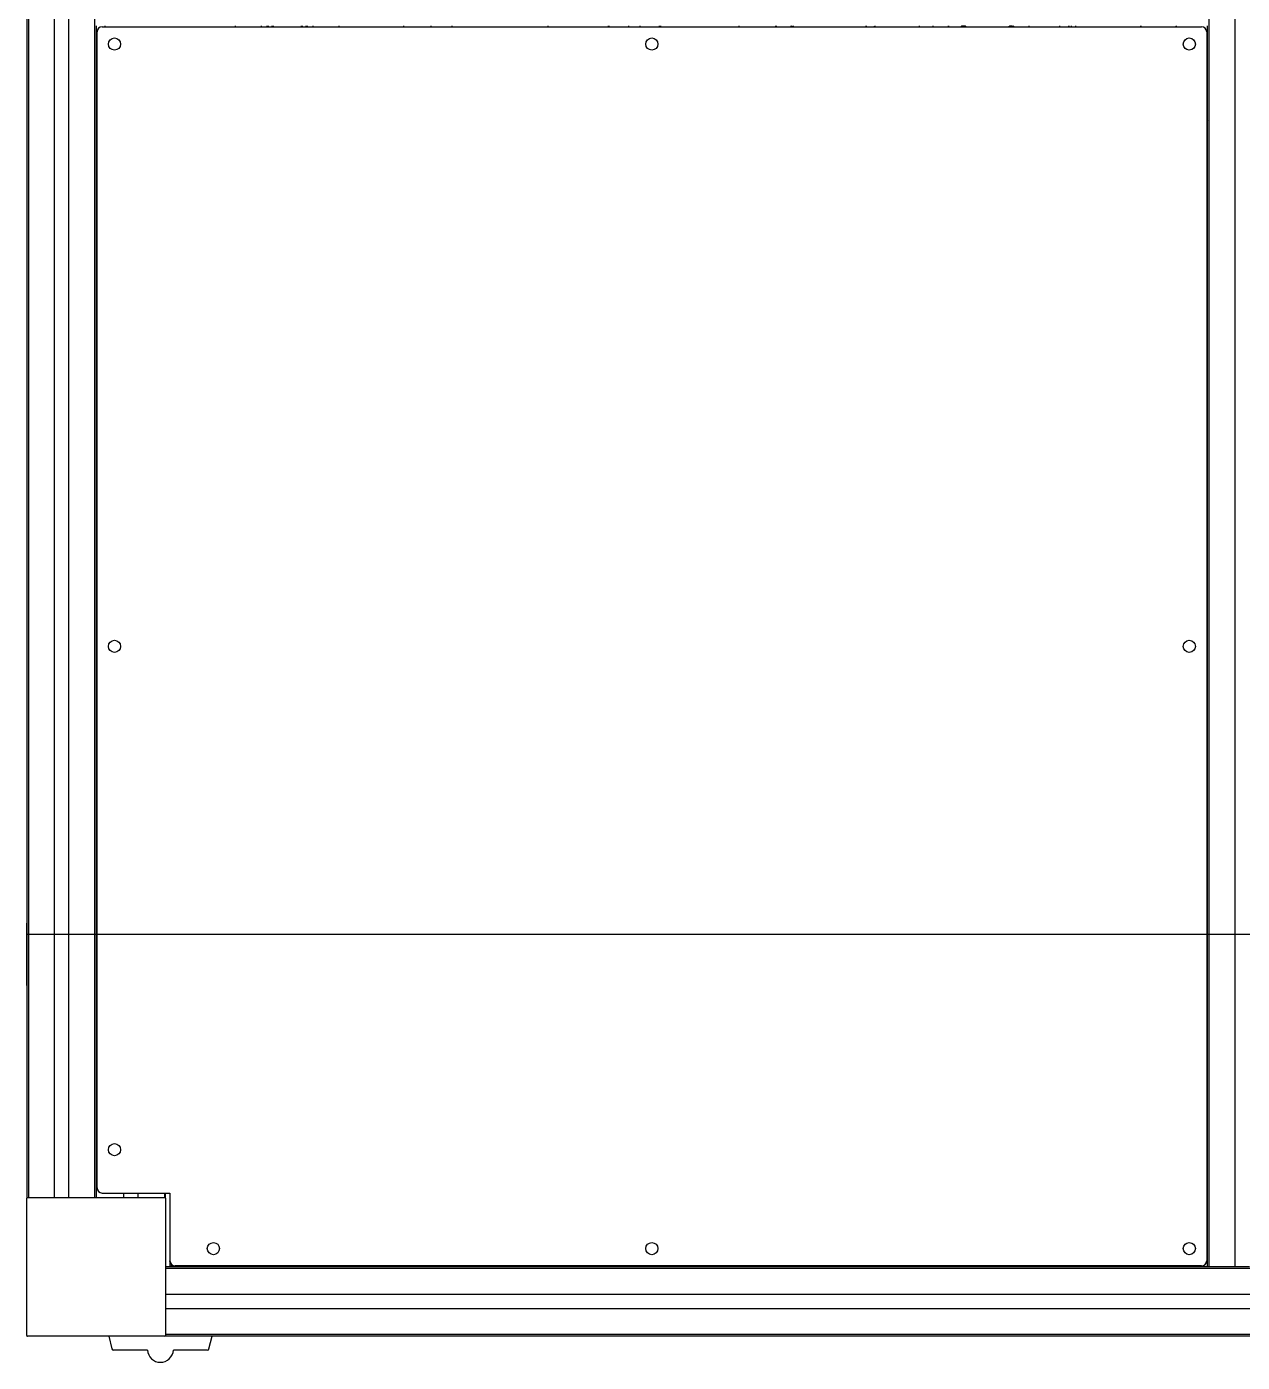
# Model space of a CAD drawing. Extents: x -80 to 56020, y 18240 to 42185.
# Drawn here: x 3393.2 to 3463.2, y 20752.1 to 20829.1 of the extents above; entities that cross this region are included whole.
import ezdxf

# ---------------------------------------------------------------- set-up
doc = ezdxf.new("R2010")
doc.units = 0
doc.header["$LTSCALE"] = 200
doc.layers.add('3', color=3, linetype='Continuous')
doc.layers.add('緯穎生產設備', color=7, linetype='Continuous')

# ---------------------------------------------------------------- blocks, each defined once
blk = doc.blocks.new('A$C202b4087')
for p, q in [((153.72, 23.05), (153.72, 170.05)), ((155.205, 23.05), (155.205, 170.05)), ((85.62, 166.05), (85.62, 27.05)), ((85.72, 166.05), (85.72, 27.05)), ((87.205, 166.05), (87.205, 27.05)), ((88.035, 166.05), (88.035, 27.05)), ((89.52, 166.05), (89.52, 27.05)), ((89.62, 94.55), (89.62, 27.05)), ((89.67, 27.6), (89.67, 94.2)), ((89.97, 94.5), (153.27, 94.5)), ((90.12, 94.55), (90.12, 94.5)), ((97.62, 94.55), (97.62, 94.5)), ((99.12, 94.55), (99.12, 94.5)), ((99.47, 94.5), (99.47, 94.55)), ((99.525, 94.55), (99.525, 94.5)), ((99.75, 94.5), (99.75, 94.55)), ((99.806, 94.55), (99.806, 94.5)), ((101.434, 94.5), (101.434, 94.55)), ((101.49, 94.55), (101.49, 94.5)), ((101.715, 94.5), (101.715, 94.55)), ((101.77, 94.55), (101.77, 94.5)), ((102.12, 94.5), (102.12, 94.55)), ((103.62, 94.5), (103.62, 94.55)), ((107.32, 94.55), (107.32, 94.5)), ((108.92, 94.5), (108.92, 94.55)), ((110.12, 94.5), (110.12, 94.55)), ((115.62, 94.55), (115.62, 94.5)), ((119.12, 94.5), (119.12, 94.55)), ((119.12, 94.5), (119.12, 94.55)), ((119.12, 94.5), (119.12, 94.55)), ((119.17, 94.5), (119.17, 94.55)), ((120.3, 94.5), (120.3, 94.55)), ((120.94, 94.5), (120.94, 94.55)), ((122.069, 94.5), (122.069, 94.55)), ((122.119, 94.5), (122.119, 94.55)), ((122.12, 94.55), (122.12, 94.5)), ((122.12, 94.5), (122.12, 94.55)), ((126.62, 94.55), (126.62, 94.5)), ((128.786, 94.55), (128.786, 94.5)), ((129.636, 94.5), (129.636, 94.55)), ((129.754, 94.55), (129.734, 94.5)), ((133.988, 94.5), (133.967, 94.55)), ((137.034, 94.5), (137.034, 94.55)), ((137.816, 94.5), (137.816, 94.55)), ((138.674, 94.55), (138.674, 94.5)), ((138.708, 94.55), (138.708, 94.5)), ((143.337, 94.55), (143.337, 94.5)), ((145.103, 94.55), (145.103, 94.5)), ((145.646, 94.5), (145.637, 94.55)), ((145.776, 94.5), (145.782, 94.55)), ((146.017, 94.55), (146.022, 94.5)), ((149.759, 94.55), (149.764, 94.5)), ((151.784, 94.5), (151.827, 94.55)), ((153.57, 94.2), (153.57, 23.4)), ((153.62, 23.05), (153.62, 94.55)), ((153.57, 89.196), (153.62, 89.118)), ((89.62, 44.56), (89.67, 44.56)), ((89.67, 44.46), (89.62, 44.46)), ((89.67, 43.35), (89.62, 43.35)), ((89.67, 43.25), (89.62, 43.25)), ((85.62, 39.25), (85.62, 42.846)), ((89.67, 43.07), (89.62, 43.07)), ((89.67, 42.45), (89.62, 42.45)), ((89.62, 42.35), (89.67, 42.35)), ((89.67, 42.239), (89.62, 42.239)), ((89.62, 42.2), (89.67, 42.2)), ((153.607, 42.239), (153.57, 42.239)), ((153.57, 42.2), (153.62, 42.2)), ((153.62, 42.239), (153.607, 42.239)), ((153.607, 42.239), (153.607, 42.2)), ((89.67, 41.454), (89.62, 41.454)), ((153.62, 41.454), (153.57, 41.454)), ((89.62, 39.05), (89.67, 39.05)), ((153.57, 39.05), (153.62, 39.05)), ((153.62, 38.65), (153.57, 38.65)), ((153.62, 38.475), (153.57, 38.475)), ((153.62, 38.325), (153.57, 38.325)), ((153.57, 37.785), (153.62, 37.785)), ((85.62, 27.05), (85.62, 27)), ((85.62, 27.05), (85.67, 27.05)), ((85.62, 19.1), (85.62, 27)), ((85.67, 27.05), (93.57, 27.05)), ((85.72, 27.05), (87.205, 27.05)), ((88.035, 27.05), (89.52, 27.05)), ((89.97, 27.3), (93.87, 27.3)), ((91.205, 27.05), (91.205, 27.3)), ((92.035, 27.05), (92.035, 27.3)), ((93.57, 27.05), (93.57, 27.3)), ((93.57, 27.05), (93.62, 27.05)), ((93.62, 27.05), (93.62, 27.3)), ((93.62, 27), (93.62, 19.1)), ((93.87, 27.3), (93.87, 23.4)), ((93.87, 23.35), (93.87, 23.4)), ((93.87, 23.35), (93.87, 23.1)), ((93.87, 23.35), (93.874, 23.35)), ((93.87, 23.1), (94.17, 23.1)), ((153.27, 23.1), (94.17, 23.1)), ((94.62, 23.05), (94.62, 23.1)), ((110.12, 23.05), (110.12, 23.1)), ((145.62, 23.05), (145.62, 23.1)), ((146.62, 23.05), (146.62, 23.1)), ((146.82, 23.1), (146.82, 23.05)), ((150.42, 23.05), (150.42, 23.1)), ((150.62, 23.1), (150.62, 23.05)), ((153.27, 23.1), (153.402, 23.1)), ((153.394, 23.127), (153.402, 23.1)), ((153.402, 23.1), (153.402, 23.131)), ((153.57, 23.268), (153.539, 23.268)), ((153.57, 23.268), (153.543, 23.276)), ((153.62, 23.55), (153.57, 23.55)), ((153.57, 23.268), (153.57, 23.4)), ((153.62, 23.05), (93.62, 23.05)), ((93.62, 22.95), (93.62, 21.465)), ((217.62, 22.95), (93.62, 22.95)), ((153.72, 23.05), (153.62, 23.05)), ((155.205, 23.05), (153.72, 23.05)), ((156.035, 23.05), (155.205, 23.05)), ((217.62, 21.465), (93.62, 21.465)), ((217.62, 20.635), (93.62, 20.635)), ((93.62, 20.635), (93.62, 19.15)), ((85.62, 19.1), (85.62, 19.05)), ((85.62, 19.05), (85.67, 19.05)), ((93.57, 19.05), (85.67, 19.05)), ((90.345, 19.05), (90.526, 18.326)), ((93.62, 19.05), (93.57, 19.05)), ((217.62, 19.15), (93.62, 19.15)), ((93.62, 19.1), (93.62, 19.05)), ((217.62, 19.05), (93.62, 19.05)), ((96.114, 18.326), (96.295, 19.05)), ((92.572, 18.25), (90.623, 18.25)), ((96.017, 18.25), (94.068, 18.25))]:
    blk.add_line(p, q)
at = {"flags": 128}
for points in [[(128.743, 94.55), (128.746, 94.547), (128.788, 94.5)], [(129.633, 94.5), (129.676, 94.547), (129.678, 94.55)], [(134.405, 94.5), (134.417, 94.506), (134.499, 94.55)], [(139.415, 94.5), (139.431, 94.517), (139.473, 94.55)], [(139.551, 94.5), (139.51, 94.526), (139.489, 94.533)], [(139.69, 94.5), (139.675, 94.517), (139.632, 94.55)], [(139.632, 94.55), (139.675, 94.517), (139.69, 94.5)], [(139.667, 94.55), (139.709, 94.517), (139.725, 94.5)], [(142.173, 94.5), (142.188, 94.517), (142.23, 94.55)], [(142.309, 94.5), (142.267, 94.526), (142.246, 94.533)], [(142.447, 94.5), (142.432, 94.517), (142.39, 94.55)], [(142.39, 94.55), (142.432, 94.517), (142.447, 94.5)], [(142.425, 94.55), (142.467, 94.517), (142.482, 94.5)], [(145.116, 94.5), (145.111, 94.538), (145.11, 94.55)], [(149.772, 94.55), (149.774, 94.545), (149.789, 94.5)]]:
    blk.add_lwpolyline(points, dxfattribs=at)
for centre in [(90.67, 93.5), (121.62, 93.5), (152.57, 93.5), (90.67, 58.8), (152.57, 58.8), (90.67, 29.8), (96.37, 24.1), (121.62, 24.1), (152.57, 24.1)]:
    blk.add_circle(centre, 0.35)
for centre, radius, start, end in [((89.97, 94.2), 0.3, 90, 180), ((139.529, 94.38), 0.158, 49.36309, 130.63691), ((142.286, 94.38), 0.158, 49.36309, 130.63691), ((153.27, 94.2), 0.3, 0, 90), ((153.56, 37.785), 0.06, 279.59407, 0), ((85.67, 27), 0.05, 90, 180), ((89.97, 27.6), 0.3, 180, 270), ((93.57, 27), 0.05, 0, 90), ((94.17, 23.4), 0.3, 180, 270), ((153.27, 23.4), 0.3, 270, 0), ((85.67, 19.1), 0.05, 180, 270), ((93.57, 19.1), 0.05, 270, 0), ((90.623, 18.35), 0.1, 194.03624, 270), ((93.32, 18.3), 0.75, 183.82255, 356.17745), ((96.017, 18.35), 0.1, 270, 345.96376)]:
    blk.add_arc(centre, radius, start, end)
blk.add_open_spline([(153.62, 90.74), (153.62, 90.74), (153.604, 90.757), (153.587, 90.771), (153.57, 90.786)], degree=3, knots=[0, 0, 0, 0, 0.009677, 1, 1, 1, 1])
at = {"layer": '3'}
blk.add_line((225.62, 42.2), (85.62, 42.2), dxfattribs=at)

msp = doc.modelspace()

# ---------------------------------------------------------------- block references
at = {"layer": '緯穎生產設備'}
msp.add_blockref('A$C202b4087', (3307.58, 20734.57), dxfattribs=at)

doc.saveas('drawing.dxf')
